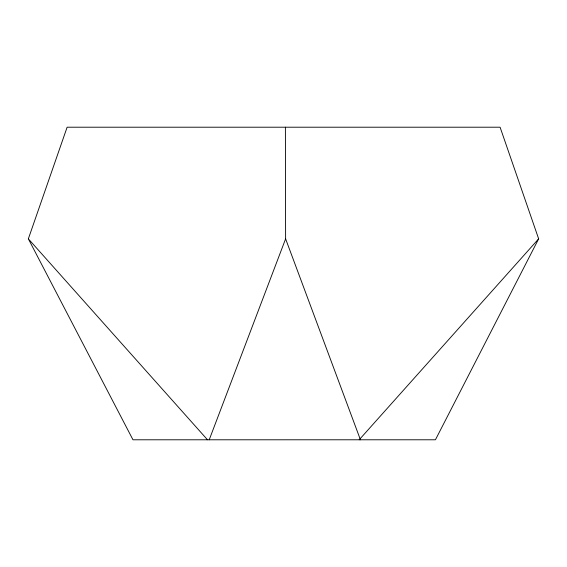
<?xml version="1.0" encoding="UTF-8"?>
<svg xmlns="http://www.w3.org/2000/svg" width="567" height="567" viewBox="0 0 567 567"><rect width="100%" height="100%" fill="white"/><g stroke="black" fill="none" stroke-linecap="round" stroke-linejoin="round"><path stroke-width="0.85" d="M28.35 238.842L67.126 127.206L500.087 127.206L538.65 238.842L435.435 439.786L132.976 439.794L28.35 238.842L207.501 439.786M209.216 439.794L285.612 238.842L285.399 127.206M359.195 439.786L538.65 238.842M285.612 238.842L360.442 439.786"/></g></svg>
